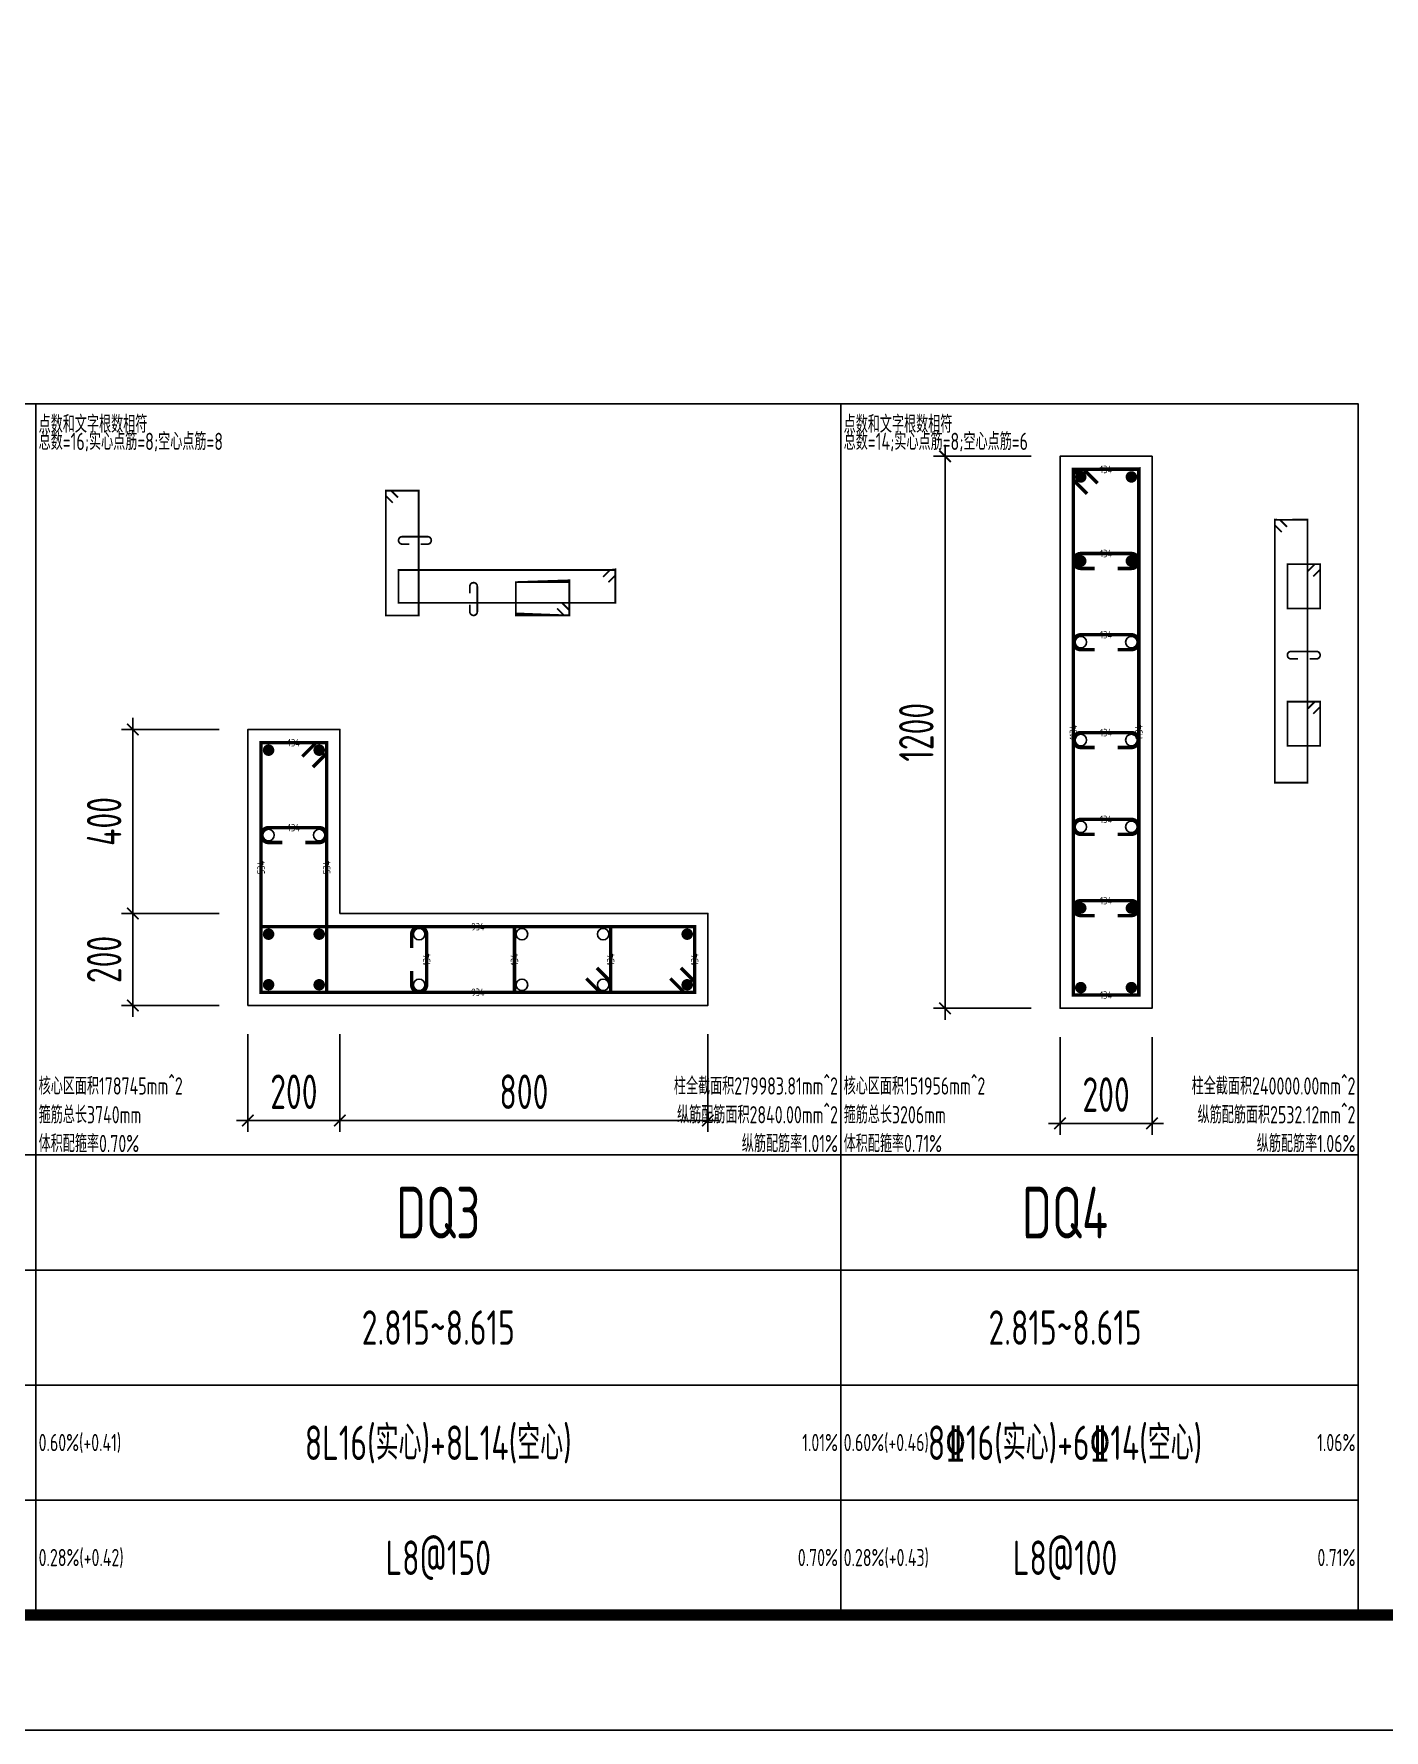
# Model space of a CAD drawing. Extents: x -668857 to 143095, y -247466 to 228182.
# Drawn here: x -280034 to -268294, y 28700 to 43447 of the extents above; entities that cross this region are included whole.
import ezdxf
from ezdxf.enums import TextEntityAlignment as Align

# ---------------------------------------------------------------- set-up
doc = ezdxf.new("R2010")
doc.units = 0
doc.header["$LTSCALE"] = 1000
doc.layers.get('0').update_dxf_attribs({"linetype": 'CONTINUOUS'})
doc.layers.get('DEFPOINTS').update_dxf_attribs({"linetype": 'CONTINUOUS'})
for name, color, linetype in [('-TK', 7, 'CONTINUOUS'), ('COLU_DE_DIM', 3, 'CONTINUOUS'), ('COLU_DE_TH', 7, 'CONTINUOUS'), ('LINK', 6, 'CONTINUOUS'), ('LINK-INDEX', 6, 'CONTINUOUS'), ('REIN', 6, 'CONTINUOUS'), ('TAB', 7, 'CONTINUOUS'), ('TAB_TEXT', 7, 'CONTINUOUS')]:
    doc.layers.add(name, color=color, linetype=linetype)
doc.layers.add('箍筋长度', color=3, linetype='CONTINUOUS', plot=False)
doc.layers.add('配箍校核', color=34, linetype='CONTINUOUS', plot=False)
doc.styles.add('BW_Rein', font='Tssdeng.shx', dxfattribs={"width": 0.7, "bigfont": 'hztxt.shx'})
doc.styles.add('TSSD_DIMENSION', font='Tssdeng.shx', dxfattribs={"width": 0.7, "bigfont": 'tssdchn.shx'})
doc.styles.add('TSSD_REIN', font='tssdeng.shx', dxfattribs={"width": 0.7, "height": 300, "bigfont": 'tssdchn.shx'})
doc.dimstyles.new('TSSD_25_100', dxfattribs={"dimtxt": 300, "dimasz": 100, "dimexe": 100, "dimexo": 250, "dimgap": 100, "dimtad": 1, "dimdec": 0, "dimlfac": 0.25, "dimzin": 0, "dimdsep": 46, "dimtxsty": 'TSSD_DIMENSION', "dimblk": 'ARCHTICK', "dimcen": 0, "dimdle": 100, "dimclrt": 7, "dimadec": 0, "dimazin": 0, "dimtfac": 1, "dimtdec": 0, "dimtix": 1, "dimtmove": 2, "dimatfit": 3, "dimldrblk": 'ARCHTICK', "dimfxl": 0, "dimtolj": 1, "dimtzin": 0, "dimarcsym": 0})

# ---------------------------------------------------------------- blocks, each defined once
blk = doc.blocks.new('A1')
blk.add_lwpolyline([(0, 59400), (0, 0), (84100, 0), (84100, 59400)], close=True)
at = {"const_width": 100}
blk.add_lwpolyline([(2500, 58400), (2500, 1000), (83100, 1000), (83100, 58400)], close=True, dxfattribs=at)
blk = doc.blocks.new('_ArchTick')
at = {"color": 0, "linetype": 'ByBlock', "const_width": 0.15}
blk.add_lwpolyline([(-0.5, -0.5), (0.5, 0.5)], dxfattribs=at)
blk = doc.blocks.new('*D1210')
at = {"layer": 'COLU_DE_DIM', "color": 0, "lineweight": -2}
for p, q in [((-277373.9316266503, 34749.66713268368), (-277373.9316266503, 33899.66713268368)), ((-274173.9316225259, 34749.66713268368), (-274173.9316225259, 33899.66713268368)), ((-274073.9316225259, 33999.66713268368), (-277473.9316266503, 33999.66713268368))]:
    blk.add_line(p, q, dxfattribs=at)
at = {"layer": 'DEFPOINTS', "color": 0}
for p in [(-277373.9316266503, 34999.66713268368), (-274173.9316225259, 34999.66713268368), (-277373.9316266503, 33999.66713268368)]:
    blk.add_point(p, dxfattribs=at)
at = {"layer": 'COLU_DE_DIM', "color": 0, "lineweight": -2, "xscale": 100, "yscale": 100, "zscale": 100, "rotation": 180}
blk.add_blockref('_ArchTick', (-277373.9316266503, 33999.66713268368), dxfattribs=at)
at = {"layer": 'COLU_DE_DIM', "color": 0, "lineweight": -2, "xscale": 100, "yscale": 100, "zscale": 100}
blk.add_blockref('_ArchTick', (-274173.9316225259, 33999.66713268368), dxfattribs=at)
at = {"layer": 'COLU_DE_DIM', "color": 7, "insert": (-275773.9316245881, 34249.66713268368), "char_height": 300, "attachment_point": 5, "style": 'TSSD_DIMENSION'}
blk.add_mtext('\\A1;800', dxfattribs=at)
blk = doc.blocks.new('*D1211')
at = {"layer": 'COLU_DE_DIM', "color": 0, "lineweight": -2}
for p, q in [((-278173.9316212886, 34749.66713268368), (-278173.9316212886, 33899.66713268368)), ((-277373.9316266503, 34749.66713268368), (-277373.9316266503, 33899.66713268368)), ((-277273.9316266503, 33999.66713268368), (-278273.9316212886, 33999.66713268368))]:
    blk.add_line(p, q, dxfattribs=at)
at = {"layer": 'DEFPOINTS', "color": 0}
for p in [(-278173.9316212886, 34999.66713268368), (-277373.9316266503, 34999.66713268368), (-278173.9316212886, 33999.66713268368)]:
    blk.add_point(p, dxfattribs=at)
at = {"layer": 'COLU_DE_DIM', "color": 0, "lineweight": -2, "xscale": 100, "yscale": 100, "zscale": 100, "rotation": 180}
blk.add_blockref('_ArchTick', (-278173.9316212886, 33999.66713268368), dxfattribs=at)
at = {"layer": 'COLU_DE_DIM', "color": 0, "lineweight": -2, "xscale": 100, "yscale": 100, "zscale": 100}
blk.add_blockref('_ArchTick', (-277373.9316266503, 33999.66713268368), dxfattribs=at)
at = {"layer": 'COLU_DE_DIM', "color": 7, "insert": (-277773.9316239695, 34249.66713268368), "char_height": 300, "attachment_point": 5, "style": 'TSSD_DIMENSION'}
blk.add_mtext('\\A1;200', dxfattribs=at)
blk = doc.blocks.new('*D1212')
at = {"layer": 'COLU_DE_DIM', "color": 0, "lineweight": -2}
for p, q in [((-279173.9316212886, 34899.66713268369), (-279173.9316212886, 35899.66713268369)), ((-278423.9316212886, 35799.66713268368), (-279273.9316212886, 35799.66713268369)), ((-278423.9316212886, 34999.66713268368), (-279273.9316212886, 34999.66713268369))]:
    blk.add_line(p, q, dxfattribs=at)
at = {"layer": 'DEFPOINTS', "color": 0}
for p in [(-279173.9316212886, 35799.66713268369), (-278173.9316212886, 35799.66713268368), (-278173.9316212886, 34999.66713268368)]:
    blk.add_point(p, dxfattribs=at)
at = {"layer": 'COLU_DE_DIM', "color": 0, "lineweight": -2, "xscale": 100, "yscale": 100, "zscale": 100}
for p, rotation in [((-279173.9316212886, 35799.66713268369), 90), ((-279173.9316212886, 34999.66713268369), 270)]:
    blk.add_blockref('_ArchTick', p, dxfattribs=dict(at, rotation=rotation))
at = {"layer": 'COLU_DE_DIM', "color": 7, "insert": (-279423.9316212886, 35399.66713268364), "char_height": 300, "attachment_point": 5, "rotation": 90, "style": 'TSSD_DIMENSION'}
blk.add_mtext('\\A1;200', dxfattribs=at)
blk = doc.blocks.new('*D1213')
at = {"layer": 'COLU_DE_DIM', "color": 0, "lineweight": -2}
for p, q in [((-279173.9316212886, 35699.66713268369), (-279173.9316212886, 37499.34334907041)), ((-278423.9316212886, 37399.3433490704), (-279273.9316212886, 37399.34334907041)), ((-278423.9316212886, 35799.66713268368), (-279273.9316212886, 35799.66713268369))]:
    blk.add_line(p, q, dxfattribs=at)
at = {"layer": 'DEFPOINTS', "color": 0}
for p in [(-279173.9316212886, 37399.34334907041), (-278173.9316212886, 37399.3433490704), (-278173.9316212886, 35799.66713268368)]:
    blk.add_point(p, dxfattribs=at)
at = {"layer": 'COLU_DE_DIM', "color": 0, "lineweight": -2, "xscale": 100, "yscale": 100, "zscale": 100}
for p, rotation in [((-279173.9316212886, 37399.34334907041), 90), ((-279173.9316212886, 35799.66713268369), 270)]:
    blk.add_blockref('_ArchTick', p, dxfattribs=dict(at, rotation=rotation))
at = {"layer": 'COLU_DE_DIM', "color": 7, "insert": (-279423.9316212886, 36599.505240877), "char_height": 300, "attachment_point": 5, "rotation": 90, "style": 'TSSD_DIMENSION'}
blk.add_mtext('\\A1;400', dxfattribs=at)
blk = doc.blocks.new('*D1202')
at = {"layer": 'COLU_DE_DIM', "color": 0, "lineweight": -2}
for p, q in [((-272111.5798092856, 39874.87690479774), (-272111.5798092856, 34874.87690478563)), ((-271361.5798092856, 39774.87690479774), (-272211.5798092856, 39774.87690479774)), ((-271361.5798092856, 34974.87690478563), (-272211.5798092856, 34974.87690478563))]:
    blk.add_line(p, q, dxfattribs=at)
at = {"layer": 'DEFPOINTS', "color": 0}
for p in [(-271111.5798092856, 39774.87690479774), (-272111.5798092856, 34974.87690478563), (-271111.5798092856, 34974.87690478563)]:
    blk.add_point(p, dxfattribs=at)
at = {"layer": 'COLU_DE_DIM', "color": 0, "lineweight": -2, "xscale": 100, "yscale": 100, "zscale": 100}
for p, rotation in [((-272111.5798092856, 39774.87690479774), 90), ((-272111.5798092856, 34974.87690478563), 270)]:
    blk.add_blockref('_ArchTick', p, dxfattribs=dict(at, rotation=rotation))
at = {"layer": 'COLU_DE_DIM', "color": 7, "insert": (-272361.5798092856, 37374.87690479164), "char_height": 300, "attachment_point": 5, "rotation": 90, "style": 'TSSD_DIMENSION'}
blk.add_mtext('\\A1;1200', dxfattribs=at)
blk = doc.blocks.new('*D1203')
at = {"layer": 'COLU_DE_DIM', "color": 0, "lineweight": -2}
for p, q in [((-271111.5798092856, 34724.87690478563), (-271111.5798092856, 33874.87690478563)), ((-270311.5798092604, 34724.87690478563), (-270311.5798092604, 33874.87690478563)), ((-271211.5798092856, 33974.87690478563), (-270211.5798092604, 33974.87690478563))]:
    blk.add_line(p, q, dxfattribs=at)
at = {"layer": 'DEFPOINTS', "color": 0}
for p in [(-271111.5798092856, 34974.87690478563), (-270311.5798092604, 34974.87690478563), (-270311.5798092604, 33974.87690478563)]:
    blk.add_point(p, dxfattribs=at)
at = {"layer": 'COLU_DE_DIM', "color": 0, "lineweight": -2, "xscale": 100, "yscale": 100, "zscale": 100, "rotation": 180}
blk.add_blockref('_ArchTick', (-271111.5798092856, 33974.87690478563), dxfattribs=at)
at = {"layer": 'COLU_DE_DIM', "color": 0, "lineweight": -2, "xscale": 100, "yscale": 100, "zscale": 100}
blk.add_blockref('_ArchTick', (-270311.5798092604, 33974.87690478563), dxfattribs=at)
at = {"layer": 'COLU_DE_DIM', "color": 7, "insert": (-270711.579809273, 34224.87690478563), "char_height": 300, "attachment_point": 5, "style": 'TSSD_DIMENSION'}
blk.add_mtext('\\A1;200', dxfattribs=at)

msp = doc.modelspace()

# ---------------------------------------------------------------- linework, layer by layer
at = {"layer": 'COLU_DE_TH'}
for points in [[(-270311.5798092604, 39774.87690479774), (-271111.5798092856, 39774.8769048471), (-271111.5798092758, 34974.87690478563), (-270311.5798092758, 34974.87690478563), (-270311.5798092604, 39774.87690479774)], [(-278173.9316212886, 34999.66713268368), (-278173.9316258251, 37399.3433490704), (-277373.9316266503, 37399.34335072024), (-277373.9316237632, 35799.66713268368), (-274173.9316225259, 35799.66713268368), (-274173.9316225259, 34999.66713268368), (-278173.9316212886, 34999.66713268368)]]:
    msp.add_lwpolyline(points, close=True, dxfattribs=at)
at = {"layer": 'LINK', "const_width": 30}
for points in [[(-270876.5798093118, 39447.95302333403), (-270996.5798092944, 39567.9530233515), (-270996.5798092869, 39659.87690486433), (-270426.5798092537, 39659.87690482917), (-270426.5798092681, 35089.87690478261), (-270996.5798092816, 35089.87690478261), (-270996.5798092869, 39659.87690486433), (-270904.6559277653, 39659.87690485409), (-270784.6559277826, 39539.87690483662)], [(-277608.9316260065, 37072.41946865816), (-277488.9316262234, 37192.41946887504), (-277488.9316264144, 37284.34335048147), (-278058.9316255843, 37284.34334930812), (-278058.9316215221, 35114.66713267914), (-277488.9316223511, 35114.66713267833), (-277488.9316264144, 37284.34335048147), (-277580.85550797, 37284.34335028939), (-277700.8555077531, 37164.34335007239)], [(-274500.8555040972, 35234.66713267972), (-274380.8555040923, 35114.66713268461), (-274288.9316225131, 35114.66713268356), (-274288.931622513, 35684.66713268624), (-278058.931622693, 35684.66713268531), (-278058.9316215174, 35114.66713268333), (-274288.9316225131, 35114.66713268356), (-274288.9316225102, 35206.59101427405), (-274408.9316225151, 35326.59101426927)], [(-275139.5709764655, 35326.59082440299), (-275019.5709596304, 35206.59084123792), (-275019.5709467591, 35114.66695969296), (-275855.9041765239, 35114.66684235563), (-275855.9042564951, 35684.66684236669), (-275019.5710267329, 35684.66695970157), (-275019.5709467591, 35114.66695969296), (-275111.4948282803, 35114.666946796), (-275231.4948451153, 35234.66692996095)]]:
    msp.add_lwpolyline(points, dxfattribs=at)
for points in [[(-270611.5798092629, 38799.23748445837), (-270491.5798092629, 38799.23748445837, 1), (-270491.5798092629, 38929.23748445837), (-270931.5798092739, 38929.23748445837, 1), (-270931.5798092739, 38799.23748445837), (-270811.5798092739, 38799.23748445837)], [(-270611.5798092647, 38092.90425466094), (-270491.5798092647, 38092.90425466094, 1), (-270491.5798092647, 38222.90425466094), (-270931.5798092756, 38222.90425466094, 1), (-270931.5798092756, 38092.90425466094), (-270811.5798092756, 38092.90425466094)], [(-270611.5798092679, 37242.38320774888), (-270491.5798092679, 37242.38320774888, 1), (-270491.5798092679, 37372.38320774888), (-270931.5798092788, 37372.38320774888, 1), (-270931.5798092788, 37242.38320774888), (-270811.5798092788, 37242.38320774888)], [(-270611.5798092679, 36487.69641768176), (-270491.5798092679, 36487.69641768176, 1), (-270491.5798092679, 36617.69641768176), (-270931.5798092788, 36617.69641768176, 1), (-270931.5798092788, 36487.69641768176), (-270811.5798092788, 36487.69641768176)], [(-277873.931622565, 36416.2048536737), (-277993.931622565, 36416.2048536737, -1), (-277993.931622565, 36546.2048536737), (-277553.9316233929, 36546.20485367381, -1), (-277553.9316233929, 36416.20485367381), (-277673.9316233929, 36416.20485367381)], [(-270611.5798092696, 35781.36318788433), (-270491.5798092696, 35781.36318788433, 1), (-270491.5798092696, 35911.36318788433), (-270931.5798092806, 35911.36318788433, 1), (-270931.5798092806, 35781.36318788433), (-270811.5798092806, 35781.36318788433)], [(-276749.5717424738, 35299.66671697563), (-276749.5717256379, 35179.66671697563, 1), (-276619.5717256379, 35179.66673521441), (-276619.571787368, 35619.6667352193, 1), (-276749.571787368, 35619.66671698028), (-276749.5717705322, 35499.66671698028)]]:
    msp.add_lwpolyline(points, format="xyb", dxfattribs=at)
at = {"layer": 'LINK-INDEX', "const_width": 15.00000095367432}
for points in [[(-276913.9111047566, 39369.86345568893), (-276973.9111047223, 39429.86345572327), (-276973.911104727, 39475.82539651589), (-276688.9111047287, 39475.82539651589), (-276688.9111047275, 38390.99446652737), (-276973.9111047274, 38390.99446652737), (-276973.911104727, 39475.82539651589), (-276927.9491638751, 39475.82539651787), (-276867.9491639094, 39415.82539648353)], [(-269185.0637421363, 39115.779621411), (-269245.0637420716, 39175.77962147573), (-269245.0637420618, 39221.74156249396), (-268960.0637420533, 39221.7415624765), (-268960.0637420606, 36936.7415624304), (-269245.0637420592, 36936.7415624304), (-269245.0637420618, 39221.74156249396), (-269199.1018009908, 39221.74156245741), (-269139.1018010555, 39161.74156239268)], [(-275084.8722757893, 38725.99446657428), (-275024.8722757726, 38785.99446655763), (-274978.9103349593, 38785.99446655798), (-274978.9103349583, 38500.99446655775), (-276863.9111047303, 38500.99446655775), (-276863.9111047309, 38785.99446655798), (-274978.9103349593, 38785.99446655798), (-274978.9103349573, 38740.03252571682), (-275038.9103349739, 38680.03252573346)], [(-268956.0256828485, 38776.11611657485), (-268896.0256830044, 38836.11611673061), (-268850.0637420609, 38836.1161167539), (-268850.0637423245, 38451.11611670523), (-269135.0637423067, 38451.11611651012), (-269135.0637420428, 38836.11611675506), (-268850.0637420609, 38836.1161167539), (-268850.0637420957, 38790.15417606069), (-268910.0637419398, 38730.15417590493)], [(-275438.9105272525, 38496.95640740357), (-275378.9105273576, 38436.95640729833), (-275378.9105273657, 38390.99446656322), (-275843.9107198589, 38390.99446656404), (-275843.9107198595, 38675.99446655624), (-275378.9105273664, 38675.99446655542), (-275378.9105273657, 38390.99446656322), (-275424.8724682474, 38390.99446656962), (-275484.8724681423, 38450.99446667486)], [(-268956.0256828523, 37581.33975580044), (-268896.0256830081, 37641.3397559562), (-268850.0637420646, 37641.33975597948), (-268850.0637423283, 37256.33975593082), (-269135.0637423105, 37256.33975573571), (-269135.0637420466, 37641.33975598065), (-268850.0637420646, 37641.33975597948), (-268850.0637420994, 37595.37781528628), (-268910.0637419436, 37535.37781513052)]]:
    msp.add_lwpolyline(points, dxfattribs=at)
for points in [[(-276671.4111047245, 39010.90993153316), (-276611.4111047245, 39010.90993153316, 1), (-276611.4111047245, 39075.90993153316), (-276831.411104728, 39075.90993153316, 1), (-276831.411104728, 39010.90993153316), (-276771.411104728, 39010.90993153316)], [(-276243.9109122806, 38483.49446655798), (-276243.9109122806, 38423.49446655798, 1), (-276178.9109122806, 38423.49446655798), (-276178.9109122807, 38643.49446655612, 1), (-276243.9109122807, 38643.49446655612), (-276243.9109122807, 38583.49446655612)], [(-268942.563742039, 38013.00211231655), (-268882.563742039, 38013.00211231655, 1), (-268882.563742039, 38078.00211231655), (-269102.5637420445, 38078.00211231655, 1), (-269102.5637420445, 38013.00211231655), (-269042.5637420445, 38013.00211231655)]]:
    msp.add_lwpolyline(points, format="xyb", dxfattribs=at)
at = {"layer": 'REIN', "const_width": 50}
for points in [[(-270931.5798092836, 39619.87690484663, 1), (-270931.5798092836, 39569.87690484663, 1), (-270931.5798092836, 39619.87690484663)], [(-270491.5798092549, 39619.87690481963, 1), (-270491.5798092549, 39569.87690481963, 1), (-270491.5798092549, 39619.87690481963)], [(-270931.5798092917, 38889.23748448538, 1), (-270931.5798092917, 38839.23748448538, 1), (-270931.5798092917, 38889.23748448538)], [(-270491.5798092629, 38889.23748445837, 1), (-270491.5798092629, 38839.23748445837, 1), (-270491.5798092629, 38889.23748445837)], [(-277968.9316254513, 37219.34334943013, -1), (-278018.9316254513, 37219.34334943013, -1), (-277968.9316254513, 37219.34334943013)], [(-277528.9316262815, 37219.34335033584, -1), (-277578.9316262815, 37219.34335033584, -1), (-277528.9316262815, 37219.34335033584)], [(-270931.5798092806, 35871.36318788433, 1), (-270931.5798092806, 35821.36318788433, 1), (-270931.5798092806, 35871.36318788433)], [(-270491.5798092696, 35871.36318788433, 1), (-270491.5798092696, 35821.36318788433, 1), (-270491.5798092696, 35871.36318788433)], [(-277968.9316225648, 35619.66713268426, -1), (-278018.9316225648, 35619.66713268426, -1), (-277968.9316225648, 35619.66713268426)], [(-277528.9316233926, 35619.66713268438, -1), (-277578.9316233926, 35619.66713268438, -1), (-277528.9316233926, 35619.66713268438)], [(-274328.9316225169, 35619.66713268566, -1), (-274378.9316225169, 35619.66713268566, -1), (-274328.9316225169, 35619.66713268566)], [(-277968.9316216572, 35179.66713268263, -1), (-278018.9316216572, 35179.66713268263, -1), (-277968.9316216572, 35179.66713268263)], [(-277528.9316224852, 35179.66713268391, -1), (-277578.9316224852, 35179.66713268391, -1), (-277528.9316224852, 35179.66713268391)], [(-274328.9316225171, 35179.66713268484, -1), (-274378.9316225171, 35179.66713268484, -1), (-274328.9316225171, 35179.66713268484)], [(-270931.5798092788, 35179.87690476701, 1), (-270931.5798092788, 35129.87690476701, 1), (-270931.5798092788, 35179.87690476701)], [(-270491.5798092679, 35179.87690476701, 1), (-270491.5798092679, 35129.87690476701, 1), (-270491.5798092679, 35179.87690476701)]]:
    msp.add_lwpolyline(points, format="xyb", close=True, dxfattribs=at)
at = {"layer": 'REIN'}
for centre in [(-270931.5797549154, 38157.90425468236), (-270491.5797549128, 38157.90425468306), (-270931.5797549186, 37307.38320777018), (-270491.5797549182, 37307.38320777274), (-270931.5797549186, 36552.69641770306), (-270491.5797549182, 36552.69641770562), (-277993.931622565, 36481.2048536737), (-277553.9316233929, 36481.20485367381), (-276684.571787368, 35619.66672609979), (-275790.9042656169, 35619.66695058788), (-275084.5710176111, 35619.66695058788), (-276684.5717873677, 35179.66672609991), (-275790.9042656173, 35179.66695058788), (-275084.5710176107, 35179.66695058788)]:
    msp.add_circle(centre, 50, dxfattribs=at)
at = {"layer": 'TAB'}
for points in [[(-287018.3373887346, 40229.21691983019), (-280018.3373854354, 40229.21691983019), (-280018.3373854354, 29699.66713268368), (-287018.3373887346, 29699.66713268368), (-287018.3373887346, 40229.21691983019), (-287018.3373887346, 33699.66713268368), (-280018.3373854354, 33699.66713268368), (-280018.3373854354, 32699.66713268368), (-287018.3373887346, 32699.66713268368), (-287018.3373887346, 31699.66713268368), (-280018.3373854354, 31699.66713268368), (-280018.3373854354, 30699.66713268368), (-287018.3373887346, 30699.66713268368)], [(-280018.3373854354, 40229.21691983019), (-273018.3358458776, 40229.21691983019), (-273018.3358458776, 29699.66713268368), (-280018.3373854354, 29699.66713268368), (-280018.3373854354, 40229.21691983019), (-280018.3373854354, 33699.66713268368), (-273018.3358458776, 33699.66713268368), (-273018.3358458776, 32699.66713268368), (-280018.3373854354, 32699.66713268368), (-280018.3373854354, 31699.66713268368), (-273018.3358458776, 31699.66713268368), (-273018.3358458776, 30699.66713268368), (-280018.3373854354, 30699.66713268368)], [(-273018.3358458776, 40229.21691983019), (-268518.3358458162, 40229.21691983019), (-268518.3358458162, 29699.66713268368), (-273018.3358458776, 29699.66713268368), (-273018.3358458776, 40229.21691983019), (-273018.3358458776, 33699.66713268368), (-268518.3358458162, 33699.66713268368), (-268518.3358458162, 32699.66713268368), (-273018.3358458776, 32699.66713268368), (-273018.3358458776, 31699.66713268368), (-268518.3358458162, 31699.66713268368), (-268518.3358458162, 30699.66713268368), (-273018.3358458776, 30699.66713268368)]]:
    msp.add_lwpolyline(points, dxfattribs=at)

# ---------------------------------------------------------------- block references
at = {"layer": '-TK'}
msp.add_blockref('A1', (-341718.5189320308, 28699.66713268403), dxfattribs=at)

# ---------------------------------------------------------------- texts
at = {"layer": 'TAB_TEXT', "style": 'TSSD_REIN', "width": 0.7}
for s, height, p in [('DQ3', 450, (-276518.3366156565, 33199.66713268368)), ('DQ4', 450, (-271068.3358458469, 33199.66713268368)), ('2.815~8.615', 300, (-276518.3366156565, 32199.66713268368)), ('2.815~8.615', 300, (-271068.3358458469, 32199.66713268368)), ('L8@150', 300, (-276518.3366156565, 30199.66713268368)), ('L8@100', 300, (-271068.3358458469, 30199.66713268368))]:
    msp.add_text(s, height=height, dxfattribs=at).set_placement(p, align=Align.MIDDLE)
at = {"layer": 'TAB_TEXT', "color": 1, "style": 'TSSD_REIN', "width": 0.7}
for s, p in [('8L16(实心)+8L14(空心)', (-276518.3366156565, 31199.66713268368)), ('8%%13216(实心)+6%%13214(空心)', (-271068.3358458469, 31199.66713268368))]:
    msp.add_text(s, height=300, dxfattribs=at).set_placement(p, align=Align.MIDDLE)
at = {"layer": '箍筋长度', "style": 'BW_Rein', "width": 0.7}
for s, rotation, p in [('134', 359.9999999964649, (-270711.5798092731, 39659.87690484675)), ('134', 1.179358156281523e-07, (-277773.9316260252, 37284.34334989474)), ('1134', 90.00000000006567, (-270996.5798092842, 37374.87690481287)), ('1134', 89.99999999981901, (-270426.5798092609, 37374.87690479518)), ('534', 90.00000010727256, (-278058.9316235532, 36199.50524099567)), ('534', 90.00000010730315, (-277488.9316243827, 36199.50524158333)), ('134', 90.00000803835808, (-276619.571756503, 35399.66713268368)), ('134', 90.00000803861447, (-275855.9042165095, 35399.66713268368)), ('134', 90.00000803888337, (-275019.570986746, 35399.66713268368)), ('134', 89.9999999999875, (-274288.931622513, 35399.66713268368))]:
    msp.add_text(s, height=65, rotation=rotation, dxfattribs=at).set_placement(p, align=Align.MIDDLE_CENTER)
for s, p in [('134', (-270711.5798092735, 38929.23748445837)), ('134', (-270711.5798092739, 38222.90425466094)), ('134', (-270711.5798092744, 37372.38320774888)), ('134', (-277773.9316246614, 36546.2048536737)), ('134', (-270711.5798092749, 36617.69641768176)), ('134', (-270711.5798092752, 35911.36318788433)), ('934', (-276173.9316225548, 35684.66713268578)), ('934', (-276173.931622016, 35114.66713268345)), ('134', (-270711.5798092757, 35089.87690478261))]:
    msp.add_text(s, height=65, dxfattribs=at).set_placement(p, align=Align.MIDDLE_CENTER)
at = {"layer": '配箍校核', "style": 'BW_Rein', "width": 0.7}
for s, p in [('点数和文字根数相符', (-279993.3373854354, 39979.21691983019)), ('点数和文字根数相符', (-272993.3358458776, 39979.21691983019)), ('总数=16;实心点筋=8;空心点筋=8', (-279993.3373854354, 39829.21691983019)), ('总数=14;实心点筋=8;空心点筋=6', (-272993.3358458776, 39829.21691983019)), ('核心区面积178745mm^ 2', (-279993.3373854354, 34224.66713268368)), ('核心区面积151956mm^ 2', (-272993.3358458776, 34224.66713268368)), ('箍筋总长3740mm', (-279993.3373854354, 33974.66713268368)), ('箍筋总长3206mm', (-272993.3358458776, 33974.66713268368)), ('体积配箍率0.70%', (-279993.3373854354, 33724.66713268368)), ('体积配箍率0.71%', (-272993.3358458776, 33724.66713268368))]:
    msp.add_text(s, height=150, dxfattribs=at).set_placement(p)
for s, p in [('柱全截面积279983.81mm^ 2', (-273043.3358458776, 34224.66713268368)), ('柱全截面积240000.00mm^ 2', (-268543.3358458162, 34224.66713268368)), ('纵筋配筋面积2840.00mm^ 2', (-273043.3358458776, 33974.66713268368)), ('纵筋配筋面积2532.12mm^ 2', (-268543.3358458162, 33974.66713268368)), ('纵筋配筋率1.01%', (-273043.3358458776, 33724.66713268368)), ('纵筋配筋率1.06%', (-268543.3358458162, 33724.66713268368))]:
    msp.add_text(s, height=150, dxfattribs=at).set_placement(p, align=Align.RIGHT)
for s, p in [('0.60%(+0.41)', (-279993.3373854354, 31199.66713268368)), ('0.60%(+0.46)', (-272993.3358458776, 31199.66713268368)), ('0.28%(+0.42)', (-279993.3373854354, 30199.66713268368)), ('0.28%(+0.43)', (-272993.3358458776, 30199.66713268368))]:
    msp.add_text(s, height=150, dxfattribs=at).set_placement(p, align=Align.MIDDLE_LEFT)
for s, p in [('1.01%', (-273043.3358458776, 31199.66713268368)), ('1.06%', (-268543.3358458162, 31199.66713268368)), ('0.70%', (-273043.3358458776, 30199.66713268368)), ('0.71%', (-268543.3358458162, 30199.66713268368))]:
    msp.add_text(s, height=150, dxfattribs=at).set_placement(p, align=Align.MIDDLE_RIGHT)

# ---------------------------------------------------------------- dimensions: what is measured, and where the dimension line sits
at = {"layer": 'COLU_DE_DIM'}
for base, p1, p2, angle, picture, middle in [((-272111.5798092856, 34974.87690478563), (-271111.5798092856, 39774.87690479774), (-271111.5798092856, 34974.87690478563), 270, '*D1202', (-272361.5798092856, 37374.87690479164)), ((-279173.9316212886, 37399.34334907041), (-278173.9316212886, 35799.66713268368), (-278173.9316212886, 37399.3433490704), 90.00000010672171, '*D1213', (-279423.9316212886, 36599.505240877)), ((-279173.9316212886, 35799.66713268369), (-278173.9316212886, 34999.66713268368), (-278173.9316212886, 35799.66713268368), 90.00000010672171, '*D1212', (-279423.9316212886, 35399.66713268364)), ((-278173.9316212886, 33999.66713268368), (-277373.9316266503, 34999.66713268368), (-278173.9316212886, 34999.66713268368), 180, '*D1211', (-277773.9316239695, 34249.66713268368)), ((-277373.9316266503, 33999.66713268368), (-274173.9316225259, 34999.66713268368), (-277373.9316266503, 34999.66713268368), 180, '*D1210', (-275773.9316245881, 34249.66713268368)), ((-270311.5798092604, 33974.87690478563), (-271111.5798092856, 34974.87690478563), (-270311.5798092604, 34974.87690478563), 359.9999998932783, '*D1203', (-270711.579809273, 34224.87690478563))]:
    dim = msp.add_linear_dim(base=base, p1=p1, p2=p2, angle=angle, dimstyle='TSSD_25_100', dxfattribs=at)
    dim.commit()
    dim.dimension.update_dxf_attribs({"geometry": picture, "text_midpoint": middle})

doc.saveas('drawing.dxf')
